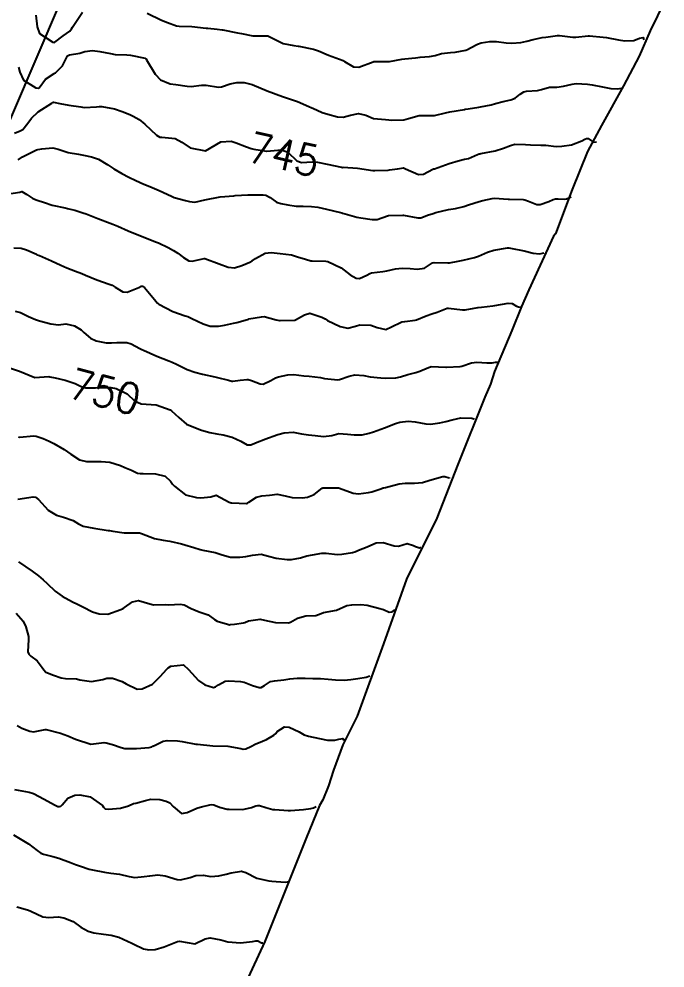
# Model space of a CAD drawing. Header units: metres. Extents: x 318500 to 325275, y 7408834 to 7428799.
# Drawn here: x 320156.6 to 320241.4, y 7411691.4 to 7411815.9 of the extents above; entities that cross this region are included whole.
import ezdxf
from ezdxf.enums import TextEntityAlignment as Align

# ---------------------------------------------------------------- set-up
doc = ezdxf.new("R2010")
doc.units = ezdxf.units.M
doc.header["$MEASUREMENT"] = 0
for name, color, linetype in [('Area', 45, 'Continuous'), ('Cotas', 45, 'Continuous'), ('Curvas de Nivel 1m', 11, 'Continuous'), ('Curvas de Nivel 5m', 15, 'Continuous'), ('Vias Secundárias', 230, 'Continuous')]:
    doc.layers.add(name, color=color, linetype=linetype)
doc.styles.add('Style-STANDARD', font='STANDARD.shx')

msp = doc.modelspace()

# ---------------------------------------------------------------- linework, layer by layer
at = {"layer": 'Area'}
msp.add_lwpolyline([(320241.36, 7411818.29), (320239.43, 7411814.38), (320237.97, 7411811.03), (320235.91, 7411807.13), (320233.02, 7411801.96), (320231.2, 7411798.54), (320229.19, 7411793.55), (320227.01, 7411787.73), (320226.75, 7411787.42), (320223.48, 7411780.38), (320222.55, 7411778.21), (320221.28, 7411775.06), (320218.98, 7411769.69), (320218.45, 7411768.03), (320217.71, 7411766.31), (320214.16, 7411757.49), (320211.43, 7411750.46), (320207.45, 7411742.42), (320204.44, 7411733.96), (320200.97, 7411724.48), (320199.08, 7411720.69), (320197.86, 7411717.38), (320197.22, 7411715.35), (320196.45, 7411713.48), (320196.02, 7411712.74), (320194.27, 7411708.46), (320188.85, 7411694.92), (320186.35, 7411689.54)], dxfattribs=at)
at = {"layer": 'Curvas de Nivel 1m', "flags": 128}
for points, elevation in [([(320158.82, 7411816.43), (320158.98, 7411814.89), (320159.26, 7411814.01), (320161.02, 7411812.86), (320161.24, 7411812.82), (320161.27, 7411812.83), (320161.3, 7411812.86), (320162.39, 7411813.71), (320163.26, 7411814.32), (320163.48, 7411814.62), (320163.6, 7411814.84), (320164.21, 7411815.76), (320164.92, 7411816.82)], 743), ([(320173.4, 7411816.7), (320175.28, 7411815.75), (320176.06, 7411815.45), (320177.27, 7411815.03), (320177.61, 7411814.98), (320179.27, 7411814.92), (320181.14, 7411814.73), (320181.27, 7411814.71), (320181.38, 7411814.71), (320182.58, 7411814.58), (320183.27, 7411814.51), (320183.33, 7411814.5), (320185.26, 7411814.1), (320185.81, 7411813.99), (320187.26, 7411813.72), (320188.04, 7411813.72), (320189.26, 7411813.7), (320190.74, 7411812.97), (320191.24, 7411812.71), (320192.65, 7411812.45), (320193.24, 7411812.37), (320193.32, 7411812.36), (320195.23, 7411811.96), (320195.91, 7411811.72), (320197.22, 7411811.15), (320199.11, 7411810.46), (320199.21, 7411810.42), (320199.3, 7411810.36), (320200.49, 7411809.63), (320201.2, 7411809.59), (320203.06, 7411810.3), (320203.16, 7411810.36), (320203.21, 7411810.36), (320205.15, 7411810.34), (320205.21, 7411810.35), (320206.81, 7411810.66), (320207.22, 7411810.7), (320208.62, 7411810.83), (320209.22, 7411810.92), (320210.44, 7411810.99), (320211.22, 7411811.14), (320212.03, 7411811.38), (320213.23, 7411811.5), (320213.83, 7411811.56), (320215.24, 7411811.84), (320215.46, 7411811.92), (320215.84, 7411812.13), (320216.76, 7411812.61), (320217.25, 7411812.78), (320218.38, 7411812.97), (320219.25, 7411812.96), (320220.54, 7411812.78), (320221.25, 7411812.73), (320222.46, 7411812.84), (320223.25, 7411813), (320224.07, 7411813.22), (320225.26, 7411813.47), (320225.74, 7411813.52), (320227.27, 7411813.74), (320227.5, 7411813.75), (320229.26, 7411813.54), (320229.67, 7411813.54), (320231.27, 7411813.72), (320231.47, 7411813.72), (320233.26, 7411813.53), (320233.68, 7411813.48), (320235.26, 7411813.18), (320236.07, 7411813.06), (320237.26, 7411813.11), (320238.03, 7411813.38), (320238.48, 7411813.49), (320238.6, 7411813.19)], 743), ([(320156.54, 7411809.59), (320156.69, 7411808.93), (320157.17, 7411807.89), (320158.82, 7411806.9), (320159.16, 7411806.84), (320159.19, 7411806.86), (320159.22, 7411806.89), (320160.05, 7411808), (320161.19, 7411808.75), (320161.26, 7411808.79), (320161.37, 7411808.86), (320162.3, 7411809.75), (320162.81, 7411810.84), (320162.96, 7411811.09), (320163.22, 7411811.2), (320164.59, 7411811.45), (320165.22, 7411811.66), (320166.24, 7411811.78), (320167.22, 7411811.66), (320168.62, 7411811.37), (320169.22, 7411811.27), (320170.73, 7411811.22), (320171.22, 7411811.18), (320173.14, 7411810.78), (320173.21, 7411810.74), (320173.26, 7411810.7), (320173.34, 7411810.56), (320174.48, 7411808.69), (320175.18, 7411807.94), (320176.42, 7411807.41), (320177.17, 7411807.31), (320178.68, 7411807.11), (320179.17, 7411807.08), (320180.55, 7411807.23), (320181.17, 7411807.24), (320182.76, 7411806.99), (320183.17, 7411807), (320184.31, 7411807.41), (320185.18, 7411807.6), (320186.12, 7411807.59), (320187.17, 7411807.33), (320189.16, 7411806.49), (320191.15, 7411805.74), (320192.2, 7411805.39), (320193.14, 7411805.09), (320194.64, 7411804.42), (320195, 7411804.28), (320195.13, 7411804.23), (320196.37, 7411803.64), (320197.12, 7411803.41), (320198.38, 7411803.1), (320199.12, 7411803.05), (320200.08, 7411803.3), (320201.12, 7411803.53), (320202.1, 7411803.29), (320203.12, 7411802.87), (320204.67, 7411802.72), (320205.11, 7411802.7), (320205.49, 7411802.65), (320207.11, 7411802.7), (320207.72, 7411802.85), (320209.12, 7411803.24), (320210.08, 7411803.25), (320211.12, 7411803.27), (320212.54, 7411803.6), (320213.13, 7411803.74), (320215.05, 7411804.06), (320215.13, 7411804.08), (320215.18, 7411804.09), (320215.52, 7411804.14), (320216.91, 7411804.35), (320217.13, 7411804.38), (320218.57, 7411804.67), (320219.14, 7411804.83), (320220.14, 7411805.08), (320221.15, 7411805.29), (320221.68, 7411805.52), (320222.37, 7411806.05), (320222.84, 7411806.37), (320223.17, 7411806.44), (320224.65, 7411806.53), (320225.17, 7411806.68), (320226.2, 7411806.97), (320227.18, 7411806.99), (320228.06, 7411807.09), (320229.18, 7411807.38), (320229.69, 7411807.44), (320231.18, 7411807.37), (320231.8, 7411807.3), (320233.18, 7411807.03), (320234.27, 7411806.79), (320235.17, 7411806.75), (320235.66, 7411806.84)], 744), ([(320156.5, 7411797.46), (320157.04, 7411797.85), (320158.89, 7411798.74), (320159.05, 7411798.79), (320159.58, 7411798.88), (320161.05, 7411799), (320161.74, 7411798.85), (320163.05, 7411798.42), (320164.39, 7411798.17), (320165.04, 7411798.06), (320166.1, 7411797.85), (320167.04, 7411797.51), (320168.26, 7411796.77), (320169.02, 7411796.28), (320170.09, 7411795.67), (320171.01, 7411795.16), (320171.91, 7411794.72), (320172.99, 7411794.24), (320173.75, 7411793.93), (320174.98, 7411793.42), (320176.59, 7411792.66), (320176.85, 7411792.53), (320176.97, 7411792.48), (320178.43, 7411792.1), (320178.96, 7411791.96), (320179.66, 7411791.91), (320180.97, 7411792.21), (320182.97, 7411792.57), (320184.79, 7411792.73), (320184.97, 7411792.75), (320186.63, 7411792.87), (320186.98, 7411792.86), (320188.63, 7411792.84), (320188.97, 7411792.79), (320189.57, 7411792.48), (320190.38, 7411791.89), (320190.96, 7411791.7), (320191.87, 7411791.54), (320192.96, 7411791.38), (320193.88, 7411791.35), (320194.96, 7411791.34), (320195.79, 7411791.23), (320196.96, 7411790.96), (320198.79, 7411790.52), (320198.95, 7411790.48), (320199.05, 7411790.46), (320199.38, 7411790.35), (320200.94, 7411789.9), (320201.44, 7411789.83), (320202.94, 7411789.61), (320203.61, 7411789.63), (320204.95, 7411790.1), (320205.09, 7411790.13), (320206.95, 7411790.17), (320207.03, 7411790.17), (320208.94, 7411789.82), (320209.31, 7411789.85), (320210.33, 7411790.21), (320210.79, 7411790.37), (320210.95, 7411790.42), (320211.29, 7411790.53), (320212.96, 7411790.91), (320213.87, 7411791.07), (320214.96, 7411791.34), (320215.56, 7411791.54), (320216.97, 7411791.99), (320217.45, 7411792.11), (320218.69, 7411792.38), (320218.97, 7411792.4), (320220.76, 7411792.28), (320220.97, 7411792.27), (320222.77, 7411792.24), (320222.97, 7411792.21), (320223.45, 7411792.03), (320224.55, 7411791.6), (320224.97, 7411791.58), (320226.1, 7411791.99), (320226.7, 7411792.26), (320226.98, 7411792.33), (320227.34, 7411792.34), (320228.14, 7411792.29), (320228.43, 7411792.32), (320229.05, 7411792.6)], 746), ([(320154.97, 7411792.94), (320156.68, 7411793.22), (320156.98, 7411793.27), (320157.64, 7411792.91), (320158.42, 7411792.36), (320158.96, 7411792.16), (320159.93, 7411791.85), (320160.96, 7411791.51), (320162.65, 7411791.14), (320162.95, 7411791.07), (320163.14, 7411791.03), (320163.91, 7411790.83), (320164.95, 7411790.5), (320165.41, 7411790.34), (320166.93, 7411789.76), (320168.55, 7411789.14), (320168.92, 7411789), (320169.54, 7411788.75), (320170.91, 7411788.12), (320171.88, 7411787.74), (320172.9, 7411787.33), (320174.52, 7411786.68), (320174.89, 7411786.54), (320176.15, 7411785.93), (320176.88, 7411785.54), (320177.44, 7411785.21), (320178.18, 7411784.63), (320178.86, 7411784.2), (320179.32, 7411784.16), (320180.87, 7411784.5), (320180.98, 7411784.49), (320182.86, 7411783.82), (320184.05, 7411783.36), (320184.85, 7411783.26), (320185.83, 7411783.56), (320186.86, 7411784.01), (320187.18, 7411784.2), (320187.64, 7411784.51), (320188.88, 7411785.2), (320189.7, 7411785.3), (320190.88, 7411785.14), (320192.35, 7411784.97), (320192.87, 7411784.8), (320193.15, 7411784.71), (320194.18, 7411784.42), (320194.87, 7411784.21), (320195.08, 7411784.19), (320196.87, 7411784.16), (320197.13, 7411784.12), (320198.85, 7411783.29), (320200.03, 7411782.34), (320200.83, 7411781.9), (320201.28, 7411781.87), (320202.25, 7411782.31), (320202.62, 7411782.52), (320202.84, 7411782.6), (320204.34, 7411782.79), (320204.85, 7411782.87), (320205.99, 7411783.13), (320206.85, 7411783.23), (320207.92, 7411783.17), (320208.85, 7411783.1), (320209.81, 7411783.25), (320210.87, 7411783.91), (320211.08, 7411783.98), (320212.87, 7411783.92), (320213.09, 7411783.94), (320214.21, 7411784.15), (320214.87, 7411784.29), (320216.37, 7411784.63), (320216.88, 7411784.79), (320218.09, 7411785.31), (320218.88, 7411785.59), (320220.71, 7411785.89), (320220.89, 7411785.89), (320221.09, 7411785.86), (320222.88, 7411785.5), (320224.07, 7411785.21), (320224.88, 7411785.13), (320225.5, 7411785.23)], 747), ([(320155.92, 7411785.89), (320156.88, 7411785.85), (320157.59, 7411785.62), (320158.87, 7411785.05), (320158.99, 7411785), (320159.28, 7411784.88), (320160.86, 7411784.2), (320162.08, 7411783.62), (320162.85, 7411783.26), (320164.02, 7411782.82), (320164.84, 7411782.53), (320165.31, 7411782.33), (320166.82, 7411781.71), (320168.43, 7411781.15), (320168.81, 7411780.98), (320169.19, 7411780.75), (320170.21, 7411780.14), (320170.8, 7411780.08), (320172.32, 7411780.71), (320172.64, 7411780.88), (320172.81, 7411780.88), (320173.06, 7411780.7), (320174.37, 7411779.11), (320174.72, 7411778.68), (320174.79, 7411778.62), (320174.95, 7411778.51), (320176.77, 7411777.55), (320178.4, 7411777), (320178.76, 7411776.88), (320179.29, 7411776.61), (320180.75, 7411775.91), (320181.69, 7411775.64), (320182.75, 7411775.63), (320183.54, 7411775.76), (320184.75, 7411776.01), (320185.18, 7411776.11), (320186.56, 7411776.52), (320186.72, 7411776.56), (320186.76, 7411776.57), (320188.4, 7411776.86), (320188.77, 7411776.9), (320190.33, 7411776.47), (320190.76, 7411776.36), (320190.86, 7411776.36), (320192.76, 7411776.39), (320192.8, 7411776.4), (320192.89, 7411776.44), (320194.06, 7411777.13), (320194.77, 7411777.31), (320196.35, 7411776.8), (320196.76, 7411776.57), (320197.08, 7411776.38), (320198.75, 7411775.56), (320199.73, 7411775.36), (320200.75, 7411775.61), (320201.3, 7411775.78), (320202.75, 7411775.74), (320203.6, 7411775.43), (320204.74, 7411775.18), (320205.49, 7411775.53), (320206.76, 7411776.17), (320206.82, 7411776.18), (320207.23, 7411776.24), (320208.57, 7411776.41), (320208.76, 7411776.47), (320210.01, 7411776.97), (320210.78, 7411777.24), (320211.48, 7411777.48), (320212.79, 7411777.99), (320212.95, 7411778), (320214.78, 7411777.75), (320215.16, 7411777.76), (320216.79, 7411778.06), (320216.85, 7411778.06), (320217.27, 7411778.11), (320218.79, 7411778.28), (320219.02, 7411778.32), (320220.8, 7411778.65), (320221.32, 7411778.58), (320221.88, 7411778.23), (320222.15, 7411778.14), (320222.42, 7411778.12)], 748), ([(320156.11, 7411777.59), (320156.77, 7411777.41), (320157.82, 7411776.9), (320158.75, 7411776.51), (320159.29, 7411776.34), (320160.75, 7411775.94), (320161.79, 7411775.8), (320162.75, 7411775.91), (320163.88, 7411775.68), (320164.74, 7411775.15), (320165.11, 7411774.8), (320165.97, 7411774.04), (320166.72, 7411773.71), (320168.03, 7411773.45), (320168.72, 7411773.42), (320169.44, 7411773.47), (320170.72, 7411773.47), (320171.29, 7411773.29), (320172.45, 7411772.7), (320172.71, 7411772.58), (320172.92, 7411772.49), (320174.7, 7411771.68), (320176.27, 7411771.07), (320176.68, 7411770.92), (320177.24, 7411770.64), (320178.67, 7411769.96), (320179.67, 7411769.61), (320180.66, 7411769.33), (320182.27, 7411768.96), (320182.65, 7411768.88), (320184.08, 7411768.55), (320184.54, 7411768.43), (320184.65, 7411768.43), (320185.6, 7411768.53), (320186.52, 7411768.65), (320186.65, 7411768.64), (320187.09, 7411768.51), (320188.22, 7411768.07), (320188.65, 7411768.01), (320189.64, 7411768.48), (320190.26, 7411768.86), (320190.66, 7411768.99), (320191.86, 7411769.25), (320192.66, 7411769.29), (320193.96, 7411769.12), (320194.66, 7411769.08), (320196.15, 7411768.89), (320196.66, 7411768.78), (320198.43, 7411768.59), (320198.65, 7411768.62), (320199.93, 7411769.07), (320200.66, 7411769.23), (320201.84, 7411769.14), (320202.66, 7411768.99), (320204.09, 7411768.85), (320204.66, 7411768.82), (320206.06, 7411768.86), (320206.66, 7411769), (320207.62, 7411769.29), (320208.67, 7411769.53), (320209.17, 7411769.71), (320210.33, 7411770.2), (320210.58, 7411770.3), (320210.68, 7411770.32), (320212.61, 7411770.24), (320212.68, 7411770.24), (320214.48, 7411770.35), (320214.68, 7411770.39), (320215.99, 7411770.83), (320216.69, 7411770.89), (320217.98, 7411770.81), (320218.69, 7411770.83), (320219.1, 7411770.9), (320219.43, 7411770.92)], 749), ([(320156.54, 7411761.09), (320156.67, 7411761.05), (320158.55, 7411761.24), (320158.86, 7411761.2), (320159.76, 7411760.87), (320160.55, 7411760.54), (320161.17, 7411760.22), (320162.53, 7411759.43), (320163.38, 7411758.83), (320164.51, 7411758.09), (320165.44, 7411757.86), (320166.51, 7411757.87), (320167.38, 7411757.89), (320168.51, 7411757.79), (320169.89, 7411757.35), (320170.5, 7411757.1), (320171.35, 7411756.72), (320172.13, 7411756.35), (320172.49, 7411756.3), (320172.87, 7411756.32), (320174.49, 7411756.24), (320175.75, 7411755.93), (320176.48, 7411755.28), (320176.74, 7411754.91), (320176.98, 7411754.64), (320178.45, 7411753.52), (320179.9, 7411753.15), (320180.45, 7411753.11), (320181.78, 7411753.25), (320182.45, 7411753.46), (320184.15, 7411752.54), (320184.44, 7411752.47), (320184.52, 7411752.46), (320186.44, 7411752.35), (320186.57, 7411752.39), (320186.73, 7411752.52), (320187.74, 7411753.21), (320188.45, 7411753.36), (320189.48, 7411753.45), (320190.46, 7411753.58), (320191.54, 7411753.36), (320192.45, 7411753.13), (320193.75, 7411753.12), (320194.45, 7411753.21), (320195.31, 7411753.54), (320196.39, 7411754.38), (320196.47, 7411754.41), (320198.42, 7411754.41), (320198.47, 7411754.42), (320198.52, 7411754.41), (320198.65, 7411754.36), (320200.46, 7411753.72), (320201.13, 7411753.65), (320202.46, 7411753.79), (320202.88, 7411753.88), (320204.06, 7411754.28), (320204.36, 7411754.4), (320204.47, 7411754.43), (320204.68, 7411754.48), (320206.48, 7411754.95), (320207.26, 7411755.02), (320208.48, 7411755.01), (320209.55, 7411755.14), (320210.48, 7411755.41), (320212.2, 7411755.89), (320212.49, 7411755.91), (320213.02, 7411755.75), (320213.08, 7411755.65)], 751), ([(320156.44, 7411752.92), (320158.44, 7411753.25), (320158.75, 7411753.19), (320159.14, 7411752.88), (320160.42, 7411751.51), (320161.52, 7411750.85), (320162.41, 7411750.58), (320163.7, 7411750.12), (320164.4, 7411749.7), (320165, 7411749.41), (320166.39, 7411749.12), (320168.31, 7411748.84), (320168.39, 7411748.84), (320168.46, 7411748.83), (320168.9, 7411748.75), (320170.39, 7411748.51), (320170.61, 7411748.5), (320172.39, 7411748.5), (320172.65, 7411748.43), (320174.38, 7411747.76), (320175.49, 7411747.54), (320176.37, 7411747.41), (320177.91, 7411747.09), (320178.37, 7411746.96), (320179.52, 7411746.61), (320180.36, 7411746.33), (320180.72, 7411746.23), (320182.35, 7411745.93), (320183.26, 7411745.64), (320184.34, 7411745.34), (320185.56, 7411745.31), (320186.34, 7411745.42), (320187.25, 7411745.6), (320188.35, 7411745.7), (320189.35, 7411745.47), (320190.34, 7411745.2), (320191.76, 7411745.03), (320192.34, 7411745.02), (320193.51, 7411745.25), (320194.35, 7411745.48), (320195.1, 7411745.65), (320196.35, 7411745.87), (320196.88, 7411745.85), (320198.35, 7411745.67), (320198.96, 7411745.74), (320200.35, 7411745.95), (320200.66, 7411746.02), (320201.38, 7411746.31), (320202.06, 7411746.61), (320202.37, 7411746.74), (320203.46, 7411747.2), (320204.37, 7411747.24), (320205.82, 7411746.81), (320206.37, 7411746.75), (320207.51, 7411747.1), (320208.37, 7411746.85), (320208.62, 7411746.73), (320209.15, 7411746.56), (320209.34, 7411746.64)], 752), ([(320156.54, 7411744.7), (320158.31, 7411743.49), (320159.16, 7411742.88), (320159.78, 7411742.35), (320160.29, 7411741.85), (320161.33, 7411740.85), (320162.27, 7411740.19), (320163.6, 7411739.48), (320164.26, 7411739.18), (320164.95, 7411738.8), (320166.24, 7411738.14), (320167.13, 7411737.88), (320168.24, 7411737.86), (320169.96, 7411738.44), (320170.25, 7411738.6), (320170.45, 7411738.73), (320171.5, 7411739.47), (320172.26, 7411739.64), (320173.74, 7411739.21), (320174.26, 7411739.08), (320175.81, 7411739.1), (320176.26, 7411739.09), (320177.73, 7411739.16), (320178.26, 7411739.07), (320179.2, 7411738.61), (320180.25, 7411738.17), (320181.4, 7411737.74), (320182.24, 7411737.17), (320182.61, 7411736.94), (320183.93, 7411736.54), (320184.23, 7411736.47), (320184.29, 7411736.48), (320184.88, 7411736.53), (320186.04, 7411736.71), (320186.23, 7411736.77), (320186.69, 7411736.97), (320188.24, 7411737.2), (320188.81, 7411737.05), (320190.23, 7411736.76), (320191.94, 7411736.73), (320192.23, 7411736.82), (320193.14, 7411737.33), (320194.24, 7411737.64), (320195.54, 7411737.69), (320196.25, 7411737.95), (320196.56, 7411738.06), (320198.25, 7411738.36), (320199.63, 7411738.97), (320200.26, 7411739.09), (320201.45, 7411739.12), (320202.26, 7411739.01), (320203.96, 7411738.58), (320204.25, 7411738.51), (320204.42, 7411738.45), (320205.17, 7411738.11), (320205.55, 7411738.16), (320205.92, 7411738.43)], 753), ([(320156.24, 7411737.96), (320157.14, 7411736.91), (320157.49, 7411736.18), (320157.83, 7411734.9), (320157.83, 7411734.53), (320157.73, 7411732.9), (320157.88, 7411732.6), (320158.16, 7411732.36), (320158.98, 7411731.71), (320159.65, 7411730.87), (320159.83, 7411730.55), (320160.13, 7411730.25), (320161.14, 7411729.84), (320162.13, 7411729.51), (320162.71, 7411729.42), (320164.13, 7411729.35), (320164.58, 7411729.25), (320166.12, 7411729.02), (320167.59, 7411729.3), (320168.13, 7411729.44), (320168.84, 7411729.46), (320170.12, 7411729.02), (320170.65, 7411728.72), (320172.11, 7411728.01), (320172.76, 7411728.04), (320174.12, 7411728.68), (320175.11, 7411729.69), (320175.98, 7411730.65), (320176.15, 7411730.8), (320176.53, 7411731.03), (320178.16, 7411731.19), (320178.85, 7411730.61), (320180.13, 7411729.14), (320180.96, 7411728.59), (320182.12, 7411728.24), (320182.38, 7411728.3), (320182.76, 7411728.56), (320183.63, 7411729.05), (320184.13, 7411729.11), (320185.65, 7411729), (320186.13, 7411728.94), (320187.21, 7411728.5), (320188.12, 7411728.21), (320188.37, 7411728.23), (320188.81, 7411728.48), (320189.59, 7411729.01), (320190.13, 7411729.1), (320191.34, 7411729.24), (320192.13, 7411729.37), (320193.1, 7411729.46), (320194.14, 7411729.45), (320195.13, 7411729.4), (320196.14, 7411729.4), (320197.17, 7411729.34), (320198.13, 7411729.23), (320199.27, 7411729.2), (320200.13, 7411729.28), (320201.06, 7411729.39), (320202.14, 7411729.59), (320202.62, 7411729.75)], 754), ([(320155.98, 7411714.86), (320157.92, 7411714.52), (320158.48, 7411714.32), (320159.91, 7411713.57), (320161.25, 7411712.84), (320161.7, 7411712.63), (320161.9, 7411712.6), (320162.08, 7411712.65), (320162.26, 7411712.83), (320163, 7411713.73), (320163.92, 7411714.09), (320164.56, 7411714.16), (320165.92, 7411713.91), (320167.53, 7411712.76), (320167.69, 7411712.55), (320167.9, 7411712.32), (320168.35, 7411712.29), (320169.9, 7411712.39), (320170.98, 7411712.71), (320171.61, 7411713), (320171.91, 7411713.08), (320173.18, 7411713.41), (320173.91, 7411713.6), (320175.05, 7411713.53), (320175.92, 7411713.31), (320176.37, 7411713.1), (320176.84, 7411712.64), (320177.9, 7411711.7), (320178.67, 7411711.83), (320179.91, 7411712.41), (320180.05, 7411712.45), (320180.55, 7411712.58), (320181.64, 7411712.85), (320181.91, 7411712.87), (320182.16, 7411712.82), (320182.92, 7411712.55), (320183.91, 7411712.29), (320184.17, 7411712.27), (320185.91, 7411712.24), (320186.15, 7411712.26), (320187.09, 7411712.5), (320187.69, 7411712.72), (320187.91, 7411712.77), (320188.17, 7411712.74), (320189, 7411712.47), (320189.91, 7411712.24), (320190.15, 7411712.21), (320191.91, 7411712.11), (320192.23, 7411712.1), (320193.91, 7411712.22), (320194.89, 7411712.36), (320195.25, 7411712.43), (320195.6, 7411712.62)], 756), ([(320155.85, 7411708.91), (320157.83, 7411707.74), (320158.98, 7411706.87), (320159.47, 7411706.52), (320159.82, 7411706.39), (320161.05, 7411706.08), (320161.81, 7411705.83), (320163.35, 7411705.27), (320163.8, 7411705.1), (320164.02, 7411705.03), (320164.65, 7411704.8), (320165.79, 7411704.41), (320166.25, 7411704.32), (320167.79, 7411704.03), (320168.64, 7411703.89), (320169.79, 7411703.75), (320171.06, 7411703.43), (320171.78, 7411703.33), (320173.02, 7411703.44), (320173.78, 7411703.54), (320174.8, 7411703.64), (320175.78, 7411703.51), (320177.34, 7411703.06), (320177.78, 7411703.02), (320179.06, 7411703.33), (320179.78, 7411703.57), (320180.77, 7411703.6), (320181.78, 7411703.44), (320182.83, 7411703.51), (320183.79, 7411703.76), (320184.42, 7411703.91), (320185.79, 7411704.13), (320186.34, 7411703.95), (320187.78, 7411703.21), (320189.38, 7411702.87), (320189.78, 7411702.83), (320191.51, 7411702.7), (320191.77, 7411702.72), (320191.88, 7411702.75)], 757), ([(320156.31, 7411699.48), (320157.72, 7411699.07), (320157.85, 7411699.02), (320158.15, 7411698.88), (320159.71, 7411698.15), (320160.5, 7411698.06), (320161.71, 7411698.14), (320162.49, 7411698.04), (320163.7, 7411697.52), (320164.71, 7411696.79), (320165.68, 7411696.26), (320166.39, 7411696.06), (320167.68, 7411695.87), (320168.68, 7411695.73), (320169.67, 7411695.47), (320171.38, 7411694.7), (320171.57, 7411694.61), (320171.66, 7411694.55), (320172.94, 7411693.97), (320173.65, 7411693.81), (320174.45, 7411693.86), (320175.66, 7411694.2), (320176.72, 7411694.63), (320177.37, 7411694.92), (320177.66, 7411694.94), (320179.66, 7411694.59), (320181, 7411695.25), (320181.67, 7411695.38), (320183.09, 7411695.13), (320183.67, 7411694.97), (320184, 7411694.87), (320185.67, 7411694.73), (320187.24, 7411694.92), (320187.68, 7411695.01), (320187.93, 7411695), (320188.43, 7411694.75), (320188.57, 7411694.72)], 758)]:
    msp.add_lwpolyline(points, dxfattribs=dict(at, elevation=elevation))
at = {"layer": 'Curvas de Nivel 5m', "flags": 128}
for points, elevation in [([(320156.02, 7411800.93), (320156.76, 7411801.25), (320157.09, 7411801.44), (320157.77, 7411802.24), (320158.25, 7411802.9), (320159.12, 7411803.75), (320160.88, 7411804.86), (320161.02, 7411804.97), (320161.13, 7411805.02), (320161.97, 7411804.85), (320163.13, 7411804.61), (320164.69, 7411804.38), (320165.13, 7411804.32), (320166.74, 7411804.4), (320167.13, 7411804.44), (320167.47, 7411804.43), (320169.12, 7411804.13), (320170.14, 7411803.77), (320171.12, 7411803.39), (320171.57, 7411803.18), (320172.34, 7411802.71), (320173.1, 7411802.1), (320174.62, 7411800.68), (320175.08, 7411800.43), (320175.35, 7411800.4), (320177.07, 7411800.25), (320177.94, 7411799.77), (320179.06, 7411799.02), (320181.05, 7411798.6), (320183.07, 7411799.8), (320184.42, 7411799.9), (320185.07, 7411799.69), (320186.44, 7411799.14), (320187.06, 7411798.94), (320187.39, 7411798.85), (320189.05, 7411798.56), (320189.13, 7411798.57), (320191.05, 7411798.77), (320191.85, 7411798.45), (320193.04, 7411797.31), (320193.68, 7411797.07), (320195.04, 7411797.17), (320195.78, 7411797.15), (320197.03, 7411796.87), (320198.93, 7411796.46), (320199.03, 7411796.45), (320199.13, 7411796.46), (320201.03, 7411796.33), (320203.03, 7411796.04), (320203.3, 7411796.03), (320205.03, 7411796.09), (320205.19, 7411796.11), (320206.24, 7411796.26), (320207.03, 7411796.37), (320207.13, 7411796.35), (320207.31, 7411796.25), (320209.02, 7411795.53), (320209.66, 7411795.58), (320210.89, 7411796.2), (320210.98, 7411796.25), (320211.03, 7411796.25), (320211.1, 7411796.27), (320213.04, 7411796.95), (320214.22, 7411797.33), (320215.04, 7411797.51), (320215.56, 7411797.62), (320216.76, 7411798.12), (320216.96, 7411798.21), (320217.05, 7411798.24), (320217.19, 7411798.26), (320219.06, 7411798.64), (320220.18, 7411798.96), (320221.07, 7411799.31), (320221.65, 7411799.48), (320223.07, 7411799.47), (320223.71, 7411799.39), (320225.07, 7411799.38), (320225.71, 7411799.37), (320227.07, 7411799.21), (320227.82, 7411799.22), (320229.07, 7411799.43), (320230.46, 7411799.94), (320230.86, 7411800.16), (320231.08, 7411800.23), (320231.25, 7411800.26), (320231.3, 7411800.25), (320231.99, 7411799.74), (320232.37, 7411799.82)], 745), ([(320155.48, 7411770.12), (320156.66, 7411769.72), (320158.65, 7411768.89), (320160.5, 7411769.01), (320160.65, 7411769), (320161.35, 7411768.85), (320162.65, 7411768.54), (320163.95, 7411768.12), (320164.64, 7411767.76), (320165.35, 7411767.52), (320166.64, 7411767.54), (320167.81, 7411767.6), (320168.64, 7411767.57), (320169.34, 7411767.45), (320170.63, 7411766.85), (320170.7, 7411766.8), (320170.79, 7411766.73), (320171.74, 7411765.83), (320172.61, 7411765.42), (320173.93, 7411765.36), (320174.61, 7411765.32), (320176.41, 7411764.65), (320176.6, 7411764.53), (320177.56, 7411763.66), (320178.57, 7411762.78), (320178.86, 7411762.62), (320180.56, 7411762), (320181.65, 7411761.67), (320182.56, 7411761.52), (320183.39, 7411761.39), (320184.56, 7411761.08), (320185.68, 7411760.53), (320186.54, 7411760.08), (320187.01, 7411760.05), (320188.07, 7411760.5), (320188.55, 7411760.69), (320188.87, 7411760.8), (320190.56, 7411761.4), (320191.39, 7411761.63), (320192.56, 7411761.72), (320193.65, 7411761.52), (320194.56, 7411761.38), (320195.45, 7411761.29), (320196.56, 7411761.15), (320197.63, 7411761.3), (320198.56, 7411761.53), (320199.68, 7411761.47), (320200.56, 7411761.35), (320201.64, 7411761.39), (320202.56, 7411761.59), (320203.09, 7411761.77), (320204.57, 7411762.28), (320205.99, 7411762.85), (320206.58, 7411763.05), (320207.64, 7411763.18), (320208.58, 7411763.09), (320209.97, 7411762.81), (320210.58, 7411762.76), (320211.83, 7411762.93), (320212.58, 7411763.11), (320213.43, 7411763.32), (320214.59, 7411763.58), (320216.02, 7411763.56), (320216.27, 7411763.48), (320216.31, 7411763.42)], 750), ([(320156.37, 7411723.24), (320156.95, 7411722.91), (320158.03, 7411722.5), (320158.49, 7411722.43), (320160.04, 7411722.73), (320160.17, 7411722.73), (320162.03, 7411722.24), (320162.98, 7411721.87), (320164.02, 7411721.44), (320166.01, 7411720.78), (320167.77, 7411721), (320168.01, 7411720.99), (320168.84, 7411720.74), (320170, 7411720.34), (320170.47, 7411720.25), (320172, 7411720.21), (320173.69, 7411720.36), (320174.01, 7411720.46), (320174.16, 7411720.52), (320174.46, 7411720.67), (320175.5, 7411721.18), (320176.02, 7411721.28), (320177.41, 7411721.24), (320178.02, 7411721.14), (320179.8, 7411720.81), (320180.01, 7411720.78), (320182.01, 7411720.57), (320184.01, 7411720.54), (320185.71, 7411720.22), (320186.01, 7411720.16), (320186.34, 7411720.18), (320187.03, 7411720.5), (320187.68, 7411720.83), (320188.02, 7411720.96), (320189.09, 7411721.41), (320190.03, 7411721.98), (320190.28, 7411722.21), (320190.49, 7411722.45), (320191.43, 7411723.06), (320192.05, 7411723.04), (320193.34, 7411722.42), (320194.03, 7411722.01), (320194.6, 7411721.83), (320196.03, 7411721.53), (320197.06, 7411721.33), (320198.02, 7411721.31), (320198.58, 7411721.44), (320199.09, 7411721.52), (320199.22, 7411721.31)], 755)]:
    msp.add_lwpolyline(points, dxfattribs=dict(at, elevation=elevation))
at = {"layer": 'Vias Secundárias'}
msp.add_lwpolyline([(320110.67, 7411697.23), (320129.05, 7411744.23), (320152.84, 7411796.73), (320174, 7411846.07), (320190.39, 7411892.34), (320196.72, 7411903.15), (320203.65, 7411911.51)], dxfattribs=at)

# ---------------------------------------------------------------- texts
at = {"layer": 'Cotas', "style": 'Style-STANDARD'}
for s, rotation, p in [('745', 347.3778, (320191.36, 7411798.16, 745)), ('750', 345.2281, (320167.85, 7411767.02, 750))]:
    msp.add_text(s, height=4, rotation=rotation, dxfattribs=at).set_placement(p, align=Align.MIDDLE_CENTER)

doc.saveas('drawing.dxf')
